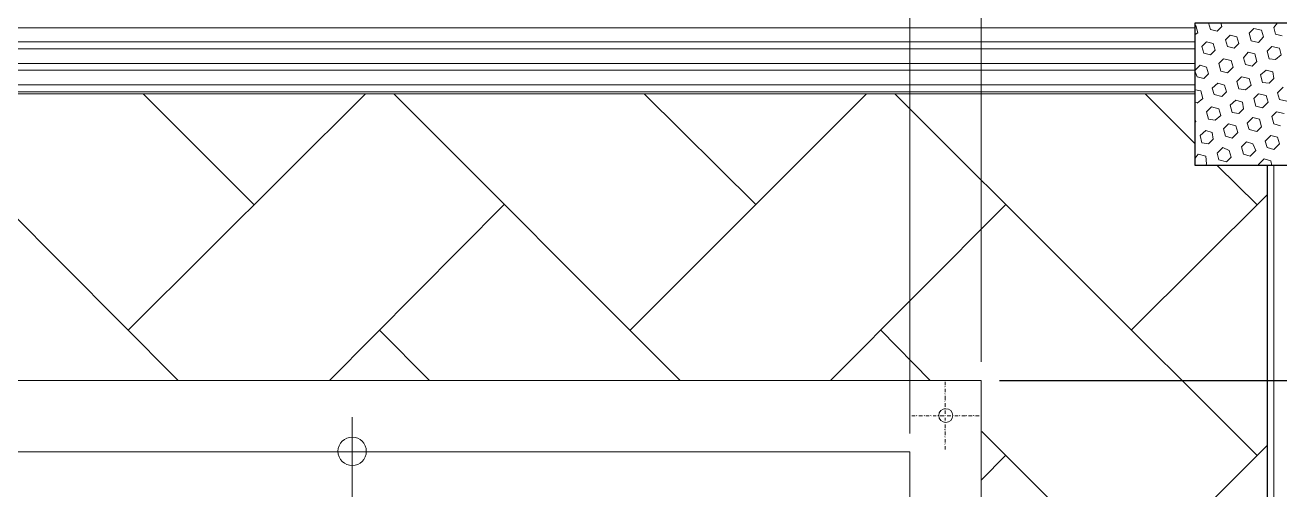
# Model space of a CAD drawing. Header units: millimetres. Extents: x 2928 to 3112, y 1220 to 1280.
# Drawn here: x 2978.905 to 2983.33, y 1262.905 to 1264.542 of the extents above; entities that cross this region are included whole.
import ezdxf

# ---------------------------------------------------------------- set-up
doc = ezdxf.new("R2010")
doc.units = ezdxf.units.MM

msp = doc.modelspace()

# ---------------------------------------------------------------- linework, layer by layer
at = {"color": 253, "linetype": 'Continuous', "lineweight": 5, "true_color": 0x9a9a9a}
for points in [[(2982.2769, 1263.3556), (2982.2769, 1270.22737), (2982.2769, 1270.22737)], [(2982.2769, 1263.3556), (2982.2769, 1270.22737), (2982.2769, 1270.22737)], [(2982.02523, 1263.10393), (2982.02523, 1269.35569), (2982.02523, 1269.35569)], [(2981.9619, 1263.03893), (2980.04687, 1263.03893), (2980.04687, 1263.03893)], [(2980.05854, 1262.93893), (2980.05854, 1240.41361), (2980.05854, 1240.41361)]]:
    msp.add_lwpolyline(points, dxfattribs=at)
at = {"color": 7, "linetype": 'Continuous', "lineweight": -2, "true_color": 0x000007}
msp.add_lwpolyline([(2983.53859, 1264.04728), (2983.03191, 1264.04728), (2983.03191, 1264.55062), (2983.53859, 1264.55062)], close=True, dxfattribs=at)
at = {"color": 9, "linetype": 'Continuous', "lineweight": 5, "true_color": 0xbababa}
for points in [[(2983.08525, 1264.52729), (2983.07858, 1264.55062), (2983.07858, 1264.55062)], [(2983.12525, 1264.53729), (2983.12191, 1264.55062), (2983.12191, 1264.55062)], [(2983.30858, 1264.53395), (2983.32192, 1264.55062), (2983.32192, 1264.55062)], [(2983.10858, 1264.52062), (2983.08525, 1264.52729), (2983.08525, 1264.52729)], [(2983.10858, 1264.52062), (2983.12525, 1264.53729), (2983.12525, 1264.53729)], [(2983.13858, 1264.49062), (2983.15525, 1264.50729), (2983.15525, 1264.50729)], [(2983.17858, 1264.50062), (2983.15525, 1264.50729), (2983.15525, 1264.50729)], [(2983.22192, 1264.51395), (2983.23858, 1264.53062), (2983.23858, 1264.53062)], [(2983.22858, 1264.48729), (2983.22192, 1264.51395), (2983.22192, 1264.51395)], [(2983.26525, 1264.52395), (2983.23858, 1264.53062), (2983.23858, 1264.53062)], [(2983.27192, 1264.50062), (2983.26525, 1264.52395), (2983.26525, 1264.52395)], [(2983.31525, 1264.51062), (2983.30858, 1264.53395), (2983.30858, 1264.53395)], [(2983.33858, 1264.50395), (2983.31525, 1264.51062), (2983.31525, 1264.51062)], [(2983.05525, 1264.46729), (2983.07191, 1264.48395), (2983.07191, 1264.48395)], [(2983.06191, 1264.44395), (2983.05525, 1264.46729), (2983.05525, 1264.46729)], [(2983.09525, 1264.47729), (2983.07191, 1264.48395), (2983.07191, 1264.48395)], [(2983.10191, 1264.45395), (2983.09525, 1264.47729), (2983.09525, 1264.47729)], [(2983.14525, 1264.46729), (2983.13858, 1264.49062), (2983.13858, 1264.49062)], [(2983.16858, 1264.46062), (2983.14525, 1264.46729), (2983.14525, 1264.46729)], [(2983.16858, 1264.46062), (2983.18525, 1264.47729), (2983.18525, 1264.47729)], [(2983.18525, 1264.47729), (2983.17858, 1264.50062), (2983.17858, 1264.50062)], [(2983.25525, 1264.48062), (2983.22858, 1264.48729), (2983.22858, 1264.48729)], [(2983.25525, 1264.48062), (2983.27192, 1264.50062), (2983.27192, 1264.50062)], [(2983.28525, 1264.45062), (2983.30192, 1264.46729), (2983.30192, 1264.46729)], [(2983.32858, 1264.46062), (2983.30192, 1264.46729), (2983.30192, 1264.46729)], [(2983.08525, 1264.43729), (2983.06191, 1264.44395), (2983.06191, 1264.44395)], [(2983.08525, 1264.43729), (2983.10191, 1264.45395), (2983.10191, 1264.45395)], [(2983.11525, 1264.40729), (2983.13191, 1264.42395), (2983.13191, 1264.42395)], [(2983.15858, 1264.41729), (2983.13191, 1264.42395), (2983.13191, 1264.42395)], [(2983.20192, 1264.42729), (2983.21858, 1264.44729), (2983.21858, 1264.44729)], [(2983.20858, 1264.40395), (2983.20192, 1264.42729), (2983.20192, 1264.42729)], [(2983.24192, 1264.44062), (2983.21858, 1264.44729), (2983.21858, 1264.44729)], [(2983.24858, 1264.41395), (2983.24192, 1264.44062), (2983.24192, 1264.44062)], [(2983.29192, 1264.42395), (2983.28525, 1264.45062), (2983.28525, 1264.45062)], [(2983.31525, 1264.42062), (2983.29192, 1264.42395), (2983.29192, 1264.42395)], [(2983.31525, 1264.42062), (2983.33525, 1264.43729), (2983.33525, 1264.43729)], [(2983.33525, 1264.43729), (2983.32858, 1264.46062), (2983.32858, 1264.46062)], [(2983.03191, 1264.38395), (2983.04858, 1264.40062), (2983.04858, 1264.40062)], [(2983.07191, 1264.39395), (2983.04858, 1264.40062), (2983.04858, 1264.40062)], [(2983.07858, 1264.37062), (2983.07191, 1264.39395), (2983.07191, 1264.39395)], [(2983.12191, 1264.38062), (2983.11525, 1264.40729), (2983.11525, 1264.40729)], [(2983.14525, 1264.37395), (2983.12191, 1264.38062), (2983.12191, 1264.38062)], [(2983.14525, 1264.37395), (2983.16525, 1264.39395), (2983.16525, 1264.39395)], [(2983.16525, 1264.39395), (2983.15858, 1264.41729), (2983.15858, 1264.41729)], [(2983.23192, 1264.39729), (2983.20858, 1264.40395), (2983.20858, 1264.40395)], [(2983.23192, 1264.39729), (2983.24858, 1264.41395), (2983.24858, 1264.41395)], [(2983.26192, 1264.36728), (2983.28192, 1264.38395), (2983.28192, 1264.38395)], [(2983.30525, 1264.37728), (2983.28192, 1264.38395), (2983.28192, 1264.38395)], [(2983.30858, 1264.35395), (2983.30525, 1264.37728), (2983.30525, 1264.37728)], [(2983.06191, 1264.35395), (2983.03858, 1264.36062), (2983.03858, 1264.36062)], [(2983.06191, 1264.35395), (2983.07858, 1264.37062), (2983.07858, 1264.37062)], [(2983.09191, 1264.32062), (2983.11191, 1264.33728), (2983.11191, 1264.33728)], [(2983.13525, 1264.33062), (2983.11191, 1264.33728), (2983.11191, 1264.33728)], [(2983.14191, 1264.30728), (2983.13525, 1264.33062), (2983.13525, 1264.33062)], [(2983.17858, 1264.34395), (2983.19525, 1264.36062), (2983.19525, 1264.36062)], [(2983.18525, 1264.31728), (2983.17858, 1264.34395), (2983.17858, 1264.34395)], [(2983.22192, 1264.35395), (2983.19525, 1264.36062), (2983.19525, 1264.36062)], [(2983.20858, 1264.31395), (2983.22858, 1264.33062), (2983.22858, 1264.33062)], [(2983.22858, 1264.33062), (2983.22192, 1264.35395), (2983.22192, 1264.35395)], [(2983.26858, 1264.34062), (2983.26192, 1264.36728), (2983.26192, 1264.36728)], [(2983.29192, 1264.33728), (2983.26858, 1264.34062), (2983.26858, 1264.34062)], [(2983.29192, 1264.33728), (2983.30858, 1264.35395), (2983.30858, 1264.35395)], [(2983.24858, 1263.02727), (2981.9719, 1264.30062), (2981.9719, 1264.30062)], [(2983.05191, 1264.31062), (2983.03191, 1264.31395), (2983.03191, 1264.31395)], [(2983.05858, 1264.28395), (2983.05191, 1264.31062), (2983.05191, 1264.31062)], [(2983.09858, 1264.29728), (2983.09191, 1264.32062), (2983.09191, 1264.32062)], [(2983.12525, 1264.29062), (2983.09858, 1264.29728), (2983.09858, 1264.29728)], [(2983.12525, 1264.29062), (2983.14191, 1264.30728), (2983.14191, 1264.30728)], [(2983.20858, 1264.31395), (2983.18525, 1264.31728), (2983.18525, 1264.31728)], [(2983.23858, 1264.28395), (2983.25525, 1264.30062), (2983.25525, 1264.30062)], [(2983.28192, 1264.29395), (2983.25525, 1264.30062), (2983.25525, 1264.30062)], [(2983.28858, 1264.27062), (2983.28192, 1264.29395), (2983.28192, 1264.29395)], [(2983.32192, 1264.30395), (2983.34192, 1264.32395), (2983.34192, 1264.32395)], [(2983.32858, 1264.28062), (2983.32192, 1264.30395), (2983.32192, 1264.30395)], [(2983.03858, 1264.26728), (2983.05858, 1264.28395), (2983.05858, 1264.28395)], [(2983.07191, 1264.23728), (2983.08858, 1264.25395), (2983.08858, 1264.25395)], [(2983.11525, 1264.24728), (2983.08858, 1264.25395), (2983.08858, 1264.25395)], [(2983.12191, 1264.22395), (2983.11525, 1264.24728), (2983.11525, 1264.24728)], [(2983.15525, 1264.26062), (2983.17525, 1264.27728), (2983.17525, 1264.27728)], [(2983.16192, 1264.23395), (2983.15525, 1264.26062), (2983.15525, 1264.26062)], [(2983.19858, 1264.27062), (2983.17525, 1264.27728), (2983.17525, 1264.27728)], [(2983.18525, 1264.23062), (2983.20192, 1264.24728), (2983.20192, 1264.24728)], [(2983.20192, 1264.24728), (2983.19858, 1264.27062), (2983.19858, 1264.27062)], [(2983.24525, 1264.25728), (2983.23858, 1264.28395), (2983.23858, 1264.28395)], [(2983.26858, 1264.25062), (2983.24525, 1264.25728), (2983.24525, 1264.25728)], [(2983.26858, 1264.25062), (2983.28858, 1264.27062), (2983.28858, 1264.27062)], [(2983.35525, 1264.27395), (2983.32858, 1264.28062), (2983.32858, 1264.28062)], [(2983.07858, 1264.21062), (2983.07191, 1264.23728), (2983.07191, 1264.23728)], [(2983.10191, 1264.20728), (2983.07858, 1264.21062), (2983.07858, 1264.21062)], [(2983.10191, 1264.20728), (2983.12191, 1264.22395), (2983.12191, 1264.22395)], [(2983.18525, 1264.23062), (2983.16192, 1264.23395), (2983.16192, 1264.23395)], [(2983.21525, 1264.19728), (2983.23525, 1264.21728), (2983.23525, 1264.21728)], [(2983.22192, 1264.17395), (2983.21525, 1264.19728), (2983.21525, 1264.19728)], [(2983.25858, 1264.21062), (2983.23525, 1264.21728), (2983.23525, 1264.21728)], [(2983.26525, 1264.18395), (2983.25858, 1264.21062), (2983.25858, 1264.21062)], [(2983.30192, 1264.22062), (2983.31858, 1264.23728), (2983.31858, 1264.23728)], [(2983.30858, 1264.19395), (2983.30192, 1264.22062), (2983.30192, 1264.22062)], [(2983.34525, 1264.23062), (2983.31858, 1264.23728), (2983.31858, 1264.23728)], [(2983.04858, 1264.15395), (2983.06858, 1264.17062), (2983.06858, 1264.17062)], [(2983.05525, 1264.12728), (2983.04858, 1264.15395), (2983.04858, 1264.15395)], [(2983.09191, 1264.16395), (2983.06858, 1264.17062), (2983.06858, 1264.17062)], [(2983.09525, 1264.14061), (2983.09191, 1264.16395), (2983.09191, 1264.16395)], [(2983.13191, 1264.17728), (2983.14858, 1264.19395), (2983.14858, 1264.19395)], [(2983.13858, 1264.15061), (2983.13191, 1264.17728), (2983.13191, 1264.17728)], [(2983.17525, 1264.18728), (2983.14858, 1264.19395), (2983.14858, 1264.19395)], [(2983.16192, 1264.14395), (2983.18192, 1264.16395), (2983.18192, 1264.16395)], [(2983.18192, 1264.16395), (2983.17525, 1264.18728), (2983.17525, 1264.18728)], [(2983.24858, 1264.16728), (2983.22192, 1264.17395), (2983.22192, 1264.17395)], [(2983.24858, 1264.16728), (2983.26525, 1264.18395), (2983.26525, 1264.18395)], [(2983.27858, 1264.13395), (2983.29858, 1264.15395), (2983.29858, 1264.15395)], [(2983.32192, 1264.14728), (2983.29858, 1264.15395), (2983.29858, 1264.15395)], [(2983.33192, 1264.18728), (2983.30858, 1264.19395), (2983.30858, 1264.19395)], [(2983.07858, 1264.12395), (2983.05525, 1264.12728), (2983.05525, 1264.12728)], [(2983.07858, 1264.12395), (2983.09525, 1264.14061), (2983.09525, 1264.14061)], [(2983.10858, 1264.09061), (2983.12858, 1264.11061), (2983.12858, 1264.11061)], [(2983.15191, 1264.10061), (2983.12858, 1264.11061), (2983.12858, 1264.11061)], [(2983.16192, 1264.14395), (2983.13858, 1264.15061), (2983.13858, 1264.15061)], [(2983.19525, 1264.11395), (2983.21192, 1264.13061), (2983.21192, 1264.13061)], [(2983.20192, 1264.08728), (2983.19525, 1264.11395), (2983.19525, 1264.11395)], [(2983.23525, 1264.12395), (2983.21192, 1264.13061), (2983.21192, 1264.13061)], [(2983.24525, 1264.10061), (2983.23525, 1264.12395), (2983.23525, 1264.12395)], [(2983.28525, 1264.11061), (2983.27858, 1264.13395), (2983.27858, 1264.13395)], [(2983.30858, 1264.10395), (2983.28525, 1264.11061), (2983.28525, 1264.11061)], [(2983.30858, 1264.10395), (2983.32858, 1264.12395), (2983.32858, 1264.12395)], [(2983.32858, 1264.12395), (2983.32192, 1264.14728), (2983.32192, 1264.14728)], [(2983.03191, 1264.07395), (2983.04191, 1264.08728), (2983.04191, 1264.08728)], [(2983.06858, 1264.08061), (2983.04191, 1264.08728), (2983.04191, 1264.08728)], [(2983.07191, 1264.05395), (2983.06858, 1264.08061), (2983.06858, 1264.08061)], [(2983.11525, 1264.06728), (2983.10858, 1264.09061), (2983.10858, 1264.09061)], [(2983.14191, 1264.06061), (2983.11525, 1264.06728), (2983.11525, 1264.06728)], [(2983.14191, 1264.06061), (2983.15858, 1264.07728), (2983.15858, 1264.07728)], [(2983.15858, 1264.07728), (2983.15191, 1264.10061), (2983.15191, 1264.10061)], [(2983.22525, 1264.08061), (2983.20192, 1264.08728), (2983.20192, 1264.08728)], [(2983.22525, 1264.08061), (2983.24525, 1264.10061), (2983.24525, 1264.10061)], [(2983.25525, 1264.05061), (2983.27525, 1264.07061), (2983.27525, 1264.07061)], [(2983.29858, 1264.06395), (2983.27525, 1264.07061), (2983.27525, 1264.07061)], [(2983.30192, 1264.04728), (2983.29858, 1264.06395), (2983.29858, 1264.06395)], [(2983.06858, 1264.04728), (2983.07191, 1264.05395), (2983.07191, 1264.05395)], [(2983.24858, 1263.91061), (2983.10858, 1264.04728), (2983.10858, 1264.04728)], [(2983.25525, 1264.04728), (2983.25525, 1264.05061), (2983.25525, 1264.05061)], [(2983.30858, 1239.30359), (2983.30858, 1264.04728), (2983.30858, 1264.04728)], [(2982.80524, 1263.46727), (2983.28525, 1263.94395), (2983.28525, 1263.94395)], [(2983.24858, 1262.14059), (2982.27857, 1263.1106), (2982.27857, 1263.1106)], [(2982.80524, 1262.58059), (2983.28525, 1263.0606), (2983.28525, 1263.0606)]]:
    msp.add_lwpolyline(points, dxfattribs=at)
at = {"color": 9, "linetype": 'Continuous', "lineweight": 13, "true_color": 0xbababa}
for points in [[(2957.29321, 1264.53229), (2983.03191, 1264.53229), (2983.03191, 1264.53229)], [(2983.03358, 1264.54062), (2983.03191, 1264.54062), (2983.03191, 1264.54062)], [(2983.03191, 1264.50895), (2983.04025, 1264.51562), (2983.04025, 1264.51562)], [(2983.04025, 1264.51562), (2983.03358, 1264.54062), (2983.03358, 1264.54062)], [(2957.29321, 1264.48395), (2983.03191, 1264.48395), (2983.03191, 1264.48395)], [(2957.29321, 1264.45895), (2983.03191, 1264.45895), (2983.03191, 1264.45895)], [(2957.29321, 1264.40729), (2983.03191, 1264.40729), (2983.03191, 1264.40729)], [(2957.29321, 1264.38395), (2983.03191, 1264.38395), (2983.03191, 1264.38395)], [(2983.03858, 1264.36062), (2983.03191, 1264.37728), (2983.03191, 1264.37728)], [(2957.29321, 1264.33228), (2983.03191, 1264.33228), (2983.03191, 1264.33228)], [(2957.29321, 1264.30728), (2983.03191, 1264.30728), (2983.03191, 1264.30728)], [(2979.4452, 1263.2906), (2978.43851, 1264.30062), (2978.43851, 1264.30062)], [(2979.27019, 1263.46894), (2980.1052, 1264.30062), (2980.1052, 1264.30062)], [(2979.71187, 1263.91061), (2979.32186, 1264.30062), (2979.32186, 1264.30062)], [(2981.21522, 1263.2906), (2980.20521, 1264.30062), (2980.20521, 1264.30062)], [(2981.04022, 1263.46894), (2981.8719, 1264.30062), (2981.8719, 1264.30062)], [(2981.48189, 1263.91061), (2981.08855, 1264.30062), (2981.08855, 1264.30062)], [(2983.03191, 1264.12395), (2982.85524, 1264.30062), (2982.85524, 1264.30062)], [(2983.03858, 1264.26895), (2983.03191, 1264.27062), (2983.03191, 1264.27062)], [(2983.03358, 1264.20228), (2983.03191, 1264.20895), (2983.03191, 1264.20895)], [(2983.03191, 1264.20062), (2983.03358, 1264.20228), (2983.03358, 1264.20228)], [(2979.97854, 1263.2906), (2980.59521, 1263.91061), (2980.59521, 1263.91061)], [(2981.74523, 1263.2906), (2982.36357, 1263.91061), (2982.36357, 1263.91061)], [(2980.33187, 1263.2906), (2980.15354, 1263.46894), (2980.15354, 1263.46894)], [(2982.0969, 1263.2906), (2981.9219, 1263.46894), (2981.9219, 1263.46894)], [(2982.2769, 1262.93893), (2982.36357, 1263.02727), (2982.36357, 1263.02727)]]:
    msp.add_lwpolyline(points, dxfattribs=at)
at = {"color": 7, "linetype": 'Continuous', "lineweight": 5, "true_color": 0x000007}
msp.add_lwpolyline([(2983.03191, 1264.30062), (2957.29321, 1264.30062), (2957.29321, 1264.30062)], dxfattribs=at)
at = {"color": 7, "linetype": 'Continuous', "lineweight": -2, "true_color": 0x000007}
msp.add_lwpolyline([(2983.28525, 1264.04728), (2983.28525, 1239.30359), (2983.28525, 1239.30359)], dxfattribs=at)
at = {"color": 252, "linetype": 'Continuous', "lineweight": 13, "true_color": 0x989898}
msp.add_lwpolyline([(2982.2769, 1240.06027), (2940.24797, 1240.06027), (2940.24797, 1263.2906), (2982.2769, 1263.2906)], close=True, dxfattribs=at)
at = {"color": 7, "linetype": 'Continuous', "lineweight": 20, "true_color": 0x000007}
msp.add_lwpolyline([(2957.20821, 1263.03893), (2982.02523, 1263.03893), (2982.02523, 1240.31361), (2957.20821, 1240.31361), (2957.20821, 1240.06027), (2982.2769, 1240.06027), (2982.2769, 1263.2906), (2957.20821, 1263.2906)], close=True, dxfattribs=at)
at = {"color": 252, "linetype": 'Continuous', "lineweight": 13, "true_color": 0x989898}
for points in [[(2982.15023, 1263.26727), (2982.14857, 1263.26894), (2982.14857, 1263.26894)], [(2982.15023, 1263.2856), (2982.15023, 1263.27394), (2982.15023, 1263.27394)], [(2982.15023, 1263.24227), (2982.14857, 1263.24394), (2982.14857, 1263.24394)], [(2982.15023, 1263.2606), (2982.15023, 1263.24894), (2982.15023, 1263.24894)], [(2982.15023, 1263.2356), (2982.15023, 1263.22227), (2982.15023, 1263.22227)], [(2982.15023, 1263.21727), (2982.14857, 1263.21893), (2982.14857, 1263.21893)], [(2982.15023, 1263.1906), (2982.14857, 1263.19227), (2982.14857, 1263.19227)], [(2982.15023, 1263.2106), (2982.15023, 1263.19727), (2982.15023, 1263.19727)], [(2982.15023, 1263.18393), (2982.15023, 1263.17227), (2982.15023, 1263.17227)], [(2982.04357, 1263.1656), (2982.0319, 1263.1656), (2982.0319, 1263.1656)], [(2982.05023, 1263.1656), (2982.04857, 1263.16727), (2982.04857, 1263.16727)], [(2982.07023, 1263.1656), (2982.0569, 1263.1656), (2982.0569, 1263.1656)], [(2982.0769, 1263.1656), (2982.07523, 1263.16727), (2982.07523, 1263.16727)], [(2982.09357, 1263.1656), (2982.0819, 1263.1656), (2982.0819, 1263.1656)], [(2982.10023, 1263.1656), (2982.09857, 1263.16727), (2982.09857, 1263.16727)], [(2982.11857, 1263.1656), (2982.1069, 1263.1656), (2982.1069, 1263.1656)], [(2982.12523, 1263.1656), (2982.12357, 1263.16727), (2982.12357, 1263.16727)], [(2982.14523, 1263.1656), (2982.1319, 1263.1656), (2982.1319, 1263.1656)], [(2982.15023, 1263.1656), (2982.14857, 1263.16727), (2982.14857, 1263.16727)], [(2982.15023, 1263.1656), (2982.14857, 1263.16727), (2982.14857, 1263.16727)], [(2982.15023, 1263.14227), (2982.14857, 1263.14393), (2982.14857, 1263.14393)], [(2982.15023, 1263.15893), (2982.15023, 1263.14893), (2982.15023, 1263.14893)], [(2982.15023, 1263.1356), (2982.15023, 1263.12227), (2982.15023, 1263.12227)], [(2982.17023, 1263.1656), (2982.1569, 1263.1656), (2982.1569, 1263.1656)], [(2982.1769, 1263.1656), (2982.17523, 1263.16727), (2982.17523, 1263.16727)], [(2982.19523, 1263.1656), (2982.18357, 1263.1656), (2982.18357, 1263.1656)], [(2982.2019, 1263.1656), (2982.20023, 1263.16727), (2982.20023, 1263.16727)], [(2982.2219, 1263.1656), (2982.20857, 1263.1656), (2982.20857, 1263.1656)], [(2982.22523, 1263.1656), (2982.22357, 1263.16727), (2982.22357, 1263.16727)], [(2982.24524, 1263.1656), (2982.2319, 1263.1656), (2982.2319, 1263.1656)], [(2982.2519, 1263.1656), (2982.24857, 1263.16727), (2982.24857, 1263.16727)], [(2982.27024, 1263.1656), (2982.2569, 1263.1656), (2982.2569, 1263.1656)], [(2982.15023, 1263.1156), (2982.14857, 1263.11893), (2982.14857, 1263.11893)], [(2982.15023, 1263.0906), (2982.14857, 1263.09227), (2982.14857, 1263.09227)], [(2982.15023, 1263.1106), (2982.15023, 1263.09727), (2982.15023, 1263.09727)], [(2982.15023, 1263.0656), (2982.14857, 1263.06727), (2982.14857, 1263.06727)], [(2982.15023, 1263.08393), (2982.15023, 1263.07227), (2982.15023, 1263.07227)], [(2982.15023, 1263.05893), (2982.15023, 1263.04727), (2982.15023, 1263.04727)]]:
    msp.add_lwpolyline(points, dxfattribs=at)
at = {"color": 253, "linetype": 'Continuous', "lineweight": -2, "true_color": 0x9a9a9a}
msp.add_lwpolyline([(2982.3419, 1263.2906), (2986.86863, 1263.2906), (2986.86863, 1263.2906)], dxfattribs=at)
msp.add_lwpolyline([(2982.3419, 1263.2906), (2986.86863, 1263.2906), (2986.86863, 1263.2906)], dxfattribs=at)
at = {"color": 7, "linetype": 'Continuous', "lineweight": 20, "true_color": 0x000007}
for points in [[(2980.05854, 1262.9206), (2980.05854, 1263.1606), (2980.05854, 1263.1606)], [(2979.93687, 1263.03893), (2980.17687, 1263.03893), (2980.17687, 1263.03893)]]:
    msp.add_lwpolyline(points, dxfattribs=at)
for points in [[(2982.1769, 1263.16727), (2982.1769, 1263.1806), (2982.16523, 1263.1906), (2982.1519, 1263.1906), (2982.1519, 1263.1906), (2982.13857, 1263.1906), (2982.1269, 1263.1806), (2982.1269, 1263.16727), (2982.1269, 1263.16727), (2982.1269, 1263.15227), (2982.13857, 1263.14227), (2982.1519, 1263.14227), (2982.1519, 1263.14227), (2982.16523, 1263.14227), (2982.1769, 1263.15227), (2982.1769, 1263.16727)], [(2980.05854, 1263.0906), (2980.03187, 1263.0906), (2980.00854, 1263.06893), (2980.00854, 1263.0406), (2980.00854, 1263.0406), (2980.00854, 1263.01227), (2980.03187, 1262.9906), (2980.05854, 1262.9906), (2980.05854, 1262.9906), (2980.08687, 1262.9906), (2980.10854, 1263.01227), (2980.10854, 1263.0406), (2980.10854, 1263.0406), (2980.10854, 1263.06893), (2980.08687, 1263.0906), (2980.05854, 1263.0906)]]:
    msp.add_open_spline(points, degree=3, knots=[0, 0, 0, 0, 0.0625, 0.0625, 0.0625, 0.0625, 0.125, 0.125, 0.125, 0.125, 0.1875, 0.1875, 0.1875, 0.1875, 1, 1, 1, 1], dxfattribs=at)

doc.saveas('drawing.dxf')
